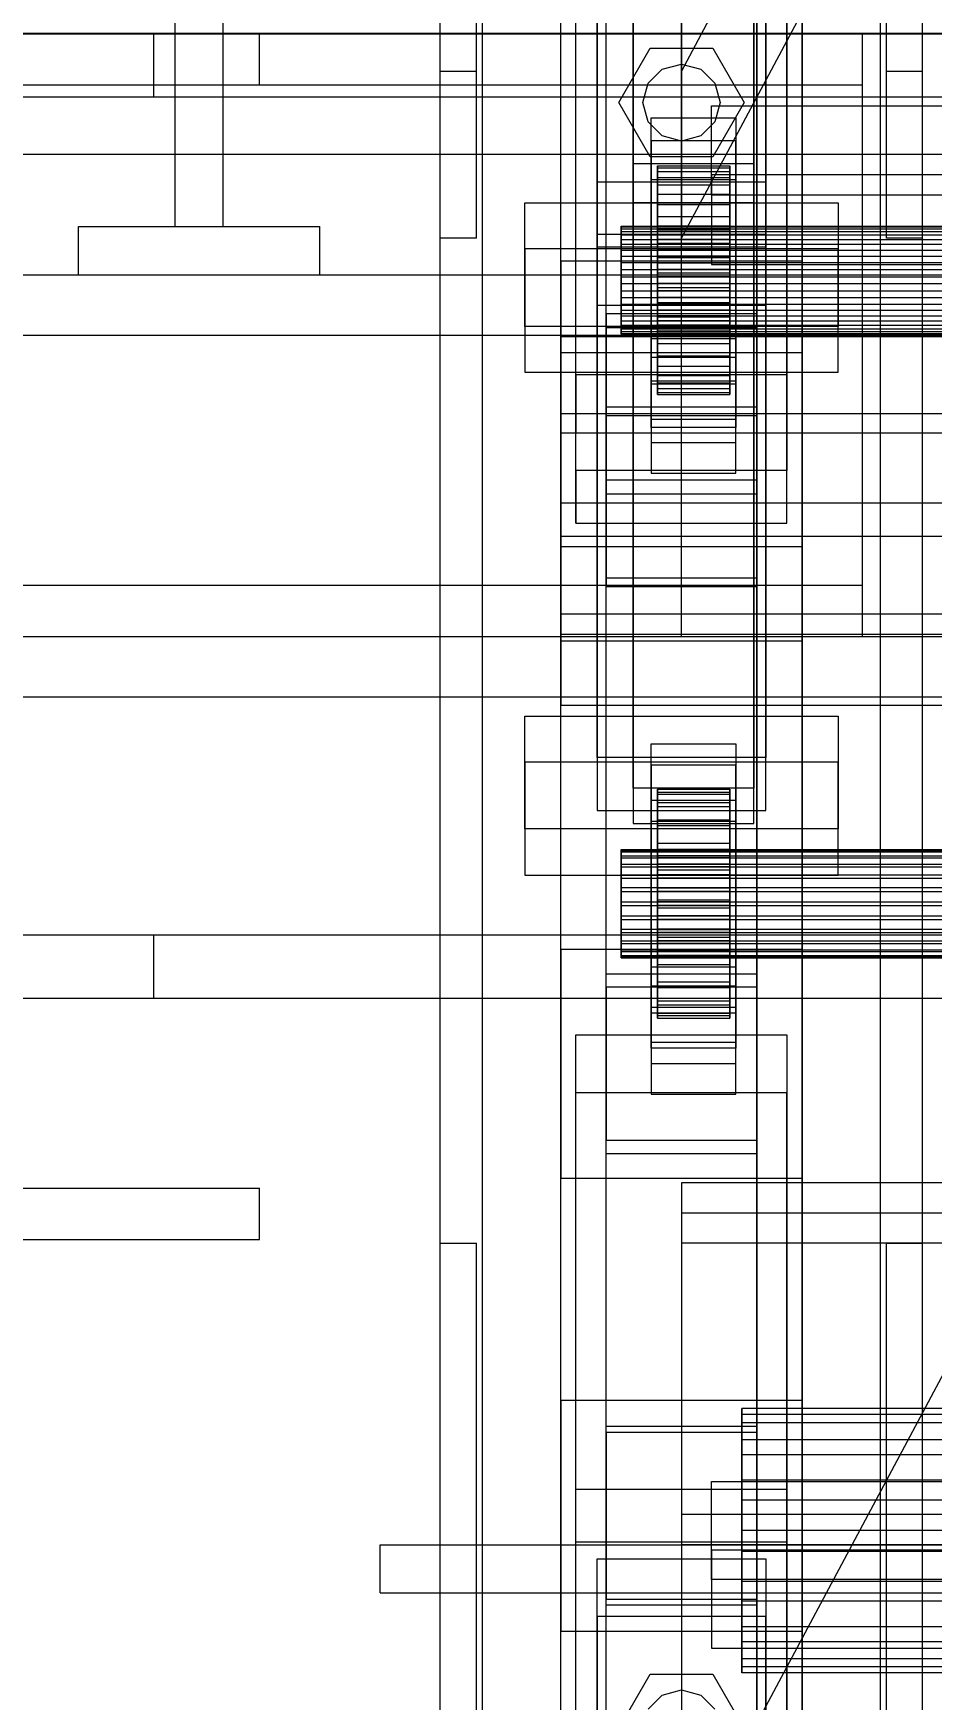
# Model space of a CAD drawing. Header units: millimetres. Extents: x -1970 to 34302, y -65268 to 6837.
# Drawn here: x -537.5 to -388.5, y -35176.4 to -34899.9 of the extents above; entities that cross this region are included whole.
import ezdxf

# ---------------------------------------------------------------- set-up
doc = ezdxf.new("R2010")
doc.units = ezdxf.units.MM
for name, color, linetype, lineweight in [('COTAS_O', 1, 'Continuous', 0), ('COTAS_P', 1, 'Continuous', 0), ('frontal_briquetadora', 7, 'Continuous', 0), ('frontal_C01', 7, 'Continuous', 0), ('frontal_C02', 7, 'Continuous', 0), ('frontal_C07', 7, 'Continuous', 0), ('frontal_mezcladora', 7, 'Continuous', 0), ('frontal_tolva_provisional', 7, 'Continuous', 0)]:
    doc.layers.add(name, color=color, linetype=linetype, lineweight=lineweight)
doc.dimstyles.new('R19_100', dxfattribs={"dimtxt": 250, "dimasz": 150, "dimexe": 150, "dimexo": 80, "dimgap": 100, "dimtad": 1, "dimtih": 1, "dimtoh": 1, "dimdsep": 46, "dimcen": 0.09, "dimadec": 0, "dimazin": 0, "dimtfac": 1, "dimtdec": 4, "dimtofl": 0, "dimtmove": 0, "dimatfit": 3, "dimfxl": 1, "dimtolj": 1, "dimtzin": 0, "dimarcsym": 0})

# ---------------------------------------------------------------- blocks, each defined once
blk = doc.blocks.new('*D38')
at = {"layer": 'COTAS_O', "color": 0, "lineweight": -2, "transparency": 16777216}
for p, q in [((-570, -33700), (200, -33700)), ((50, -34750), (50, -33850)), ((-570, -34900), (200, -34900))]:
    blk.add_line(p, q, dxfattribs=at)
at = {"layer": 'COTAS_O', "color": 0, "transparency": 16777216}
for points in [[(25, -33850), (75, -33850), (50, -33700)], [(25, -34750), (75, -34750), (50, -34900)]]:
    blk.add_solid(points, dxfattribs=at)
at = {"layer": 'Defpoints', "color": 0, "transparency": 16777216}
for p in [(-650, -33700), (50, -33700), (-650, -34900)]:
    blk.add_point(p, dxfattribs=at)
blk = doc.blocks.new('*D39')
at = {"layer": 'COTAS_O', "color": 0, "lineweight": -2, "transparency": 16777216}
for p, q in [((-650, -34820), (-650, -34050)), ((650, -34820), (650, -34050)), ((-500, -34200), (500, -34200))]:
    blk.add_line(p, q, dxfattribs=at)
at = {"layer": 'COTAS_O', "color": 0, "transparency": 16777216}
for points in [[(-500, -34175), (-500, -34225), (-650, -34200)], [(500, -34175), (500, -34225), (650, -34200)]]:
    blk.add_solid(points, dxfattribs=at)
at = {"layer": 'Defpoints', "color": 0, "transparency": 16777216}
for p in [(650, -34200), (-650, -34900), (650, -34900)]:
    blk.add_point(p, dxfattribs=at)
blk = doc.blocks.new('*D41')
at = {"layer": 'COTAS_O', "color": 0, "lineweight": -2, "transparency": 16777216}
for p, q in [((-1480, -35920), (-1480, -35150)), ((490, -35920), (490, -35150)), ((-1330, -35300), (340, -35300))]:
    blk.add_line(p, q, dxfattribs=at)
at = {"layer": 'COTAS_O', "color": 0, "transparency": 16777216}
for points in [[(-1330, -35275), (-1330, -35325), (-1480, -35300)], [(340, -35275), (340, -35325), (490, -35300)]]:
    blk.add_solid(points, dxfattribs=at)
at = {"layer": 'Defpoints', "color": 0, "transparency": 16777216}
for p in [(490, -35300), (-1480, -36000), (490, -36000)]:
    blk.add_point(p, dxfattribs=at)
blk = doc.blocks.new('*D42')
at = {"layer": 'COTAS_P', "color": 0, "lineweight": -2, "transparency": 16777216}
for p, q in [((-724, -34900), (46, -34900)), ((-104, -35850), (-104, -35050)), ((-724, -36000), (46, -36000))]:
    blk.add_line(p, q, dxfattribs=at)
at = {"layer": 'COTAS_P', "color": 0, "transparency": 16777216}
for points in [[(-129, -35050), (-79, -35050), (-104, -34900)], [(-129, -35850), (-79, -35850), (-104, -36000)]]:
    blk.add_solid(points, dxfattribs=at)
at = {"layer": 'Defpoints', "color": 0, "transparency": 16777216}
for p in [(-804, -34900), (-104, -34900), (-804, -36000)]:
    blk.add_point(p, dxfattribs=at)
blk = doc.blocks.new('*D43')
at = {"layer": 'COTAS_P', "color": 0, "lineweight": -2, "transparency": 16777216}
for p, q in [((-804, -35920), (-804, -35150)), ((804, -35920), (804, -35150)), ((-654, -35300), (654, -35300))]:
    blk.add_line(p, q, dxfattribs=at)
at = {"layer": 'COTAS_P', "color": 0, "transparency": 16777216}
for points in [[(-654, -35275), (-654, -35325), (-804, -35300)], [(654, -35275), (654, -35325), (804, -35300)]]:
    blk.add_solid(points, dxfattribs=at)
at = {"layer": 'Defpoints', "color": 0, "transparency": 16777216}
for p in [(804, -35300), (-804, -36000), (804, -36000)]:
    blk.add_point(p, dxfattribs=at)

msp = doc.modelspace()

# ---------------------------------------------------------------- linework, layer by layer
at = {"layer": 'frontal_briquetadora'}
for p, q in [((-430, -35000), (-430, -34710)), ((-514, -34932), (-514, -34768)), ((-506, -34932), (-506, -34768)), ((-530, -34932), (-490, -34932)), ((-530, -34940), (-530, -34932)), ((-514, -34932), (-506, -34932)), ((-490, -34940), (-490, -34932)), ((-1330, -34940), (340, -34940)), ((-530, -34940), (-490, -34940)), ((-1330, -34950), (340, -34950)), ((-1330, -35000), (490, -35000)), ((-430, -35000), (-315, -35000)), ((-1330, -35010), (490, -35010))]:
    msp.add_line(p, q, dxfattribs=at)
at = {"layer": 'frontal_C01'}
for p, q in [((-470, -35975), (-470, -34088.498)), ((-463, -35975), (-463, -34088.498)), ((-397, -35975), (-397, -34088.498)), ((-390, -35975), (-390, -34088.498)), ((-442.5, -34948.719), (-442.5, -34289.775)), ((-417.5, -34289.775), (-417.5, -34948.719)), ((-442.5, -34974.088), (-442.5, -34315.145)), ((-417.5, -34974.088), (-417.5, -34315.145)), ((-450, -34937.719), (-450, -34553.51)), ((-410, -34553.51), (-410, -34937.719)), ((-450, -34985.087), (-450, -34600.878)), ((-410, -34985.087), (-410, -34600.878)), ((-450, -35051.931), (-450, -34667.722)), ((-410, -34667.722), (-410, -35051.931)), ((-447.5, -34956.601), (-447.5, -34681.867)), ((-412.5, -34681.867), (-412.5, -34956.601)), ((-447.5, -34966.206), (-447.5, -34691.472)), ((-412.5, -34966.206), (-412.5, -34691.472)), ((-450, -35089.826), (-450, -34705.616)), ((-410, -35089.826), (-410, -34705.616)), ((-438, -34921.581), (-438, -34775.467)), ((-418, -34775.467), (-418, -34921.581)), ((-438, -34781.871), (-438, -34927.984)), ((-418, -34927.984), (-418, -34781.871)), ((-470, -34933.934), (-470, -34830.934)), ((-464, -34933.934), (-464, -34830.934)), ((-430, -34933.934), (-375, -34830.934)), ((-430, -34830.934), (-430, -34933.934)), ((-396, -34933.934), (-396, -34830.934)), ((-390, -34933.934), (-390, -34830.934)), ((-444, -34935.427), (-444, -34840.795)), ((-416, -34840.795), (-416, -34935.427)), ((-444, -34850.401), (-444, -34945.033)), ((-416, -34945.033), (-416, -34850.401)), ((-470, -35975), (-470, -34888.934)), ((-463, -35975), (-463, -34888.934)), ((-397, -35975), (-397, -34888.934)), ((-390, -35975), (-390, -34888.934)), ((-440.4, -34911.434), (-435.2, -34902.427)), ((-435.2, -34902.427), (-424.8, -34902.427)), ((-424.8, -34902.427), (-419.6, -34911.434)), ((-433.2, -34905.891), (-430, -34905.034)), ((-430, -34905.034), (-426.8, -34905.891)), ((-436.4, -34911.434), (-435.543, -34908.234)), ((-435.543, -34908.234), (-433.2, -34905.891)), ((-426.8, -34905.891), (-424.457, -34908.234)), ((-424.457, -34908.234), (-423.6, -34911.434)), ((-435.2, -34920.44), (-440.4, -34911.434)), ((-435.543, -34914.634), (-436.4, -34911.434)), ((-435, -34917.791), (-435, -34913.949)), ((-435, -34913.949), (-421, -34913.949)), ((-435, -34953.738), (-435, -34913.949)), ((-419.6, -34911.434), (-424.8, -34920.44)), ((-423.6, -34911.434), (-424.457, -34914.634)), ((-421, -34913.949), (-421, -34917.791)), ((-421, -34913.949), (-421, -34953.738)), ((-433.2, -34916.976), (-435.543, -34914.634)), ((-424.457, -34914.634), (-426.8, -34916.976)), ((-421, -34917.791), (-435, -34917.791)), ((-435, -34917.791), (-435, -34957.58)), ((-430, -34917.834), (-433.2, -34916.976)), ((-426.8, -34916.976), (-430, -34917.834)), ((-421, -34957.58), (-421, -34917.791)), ((-418, -34921.581), (-438, -34921.581)), ((-438, -34921.581), (-438, -34927.984)), ((-424.8, -34920.44), (-435.2, -34920.44)), ((-434, -34931.906), (-434, -34921.927)), ((-434, -34921.927), (-434, -34922.258)), ((-434, -34921.927), (-422, -34921.927)), ((-434, -34922.888), (-434, -34921.927)), ((-434, -34932.063), (-434, -34922.258)), ((-434, -34922.258), (-434, -34923.858)), ((-434, -34922.258), (-422, -34922.258)), ((-422, -34922.258), (-422, -34921.927)), ((-422, -34921.927), (-422, -34931.906)), ((-422, -34921.927), (-422, -34922.888)), ((-422, -34923.858), (-422, -34922.258)), ((-422, -34922.258), (-422, -34932.063)), ((-418, -34927.984), (-418, -34921.581)), ((-435, -34928.037), (-435, -34924.195)), ((-435, -34924.195), (-421, -34924.195)), ((-435, -34963.984), (-435, -34924.195)), ((-434, -34932.361), (-434, -34922.888)), ((-434, -34922.888), (-422, -34922.888)), ((-434, -34925.076), (-434, -34922.888)), ((-434, -34932.821), (-434, -34923.858)), ((-434, -34923.858), (-434, -34926.619)), ((-434, -34923.858), (-422, -34923.858)), ((-422, -34922.888), (-422, -34932.361)), ((-422, -34922.888), (-422, -34925.076)), ((-422, -34926.619), (-422, -34923.858)), ((-422, -34923.858), (-422, -34932.821)), ((-421, -34924.195), (-421, -34928.037)), ((-421, -34924.195), (-421, -34963.984)), ((-434, -34933.398), (-434, -34925.076)), ((-434, -34925.076), (-422, -34925.076)), ((-434, -34928.341), (-434, -34925.076)), ((-434, -34934.129), (-434, -34926.619)), ((-434, -34926.619), (-434, -34930.353)), ((-434, -34926.619), (-422, -34926.619)), ((-422, -34925.076), (-422, -34933.398)), ((-422, -34925.076), (-422, -34928.341)), ((-422, -34930.353), (-422, -34926.619)), ((-422, -34926.619), (-422, -34934.129)), ((-456, -34948.581), (-456, -34928.09)), ((-456, -34928.09), (-404, -34928.09)), ((-456, -34935.669), (-456, -34928.09)), ((-438, -34927.984), (-418, -34927.984)), ((-421, -34928.037), (-435, -34928.037)), ((-435, -34928.037), (-435, -34967.826)), ((-434, -34934.944), (-434, -34928.341)), ((-434, -34928.341), (-422, -34928.341)), ((-434, -34932.461), (-434, -34928.341)), ((-434, -34935.897), (-434, -34930.353)), ((-434, -34930.353), (-434, -34934.804)), ((-434, -34930.353), (-422, -34930.353)), ((-422, -34928.341), (-422, -34934.944)), ((-422, -34928.341), (-422, -34932.461)), ((-422, -34934.804), (-422, -34930.353)), ((-422, -34930.353), (-422, -34935.897)), ((-421, -34967.826), (-421, -34928.037)), ((-404, -34928.09), (-404, -34948.581)), ((-404, -34928.09), (-404, -34935.669)), ((-440, -34932.361), (-440, -34931.906)), ((-440, -34931.906), (-440, -34932.063)), ((-440, -34931.906), (440, -34931.906)), ((-440, -34932.063), (-440, -34932.821)), ((-440, -34932.063), (440, -34932.063)), ((-440, -34933.398), (-440, -34932.361)), ((-440, -34932.361), (440, -34932.361)), ((-440, -34932.821), (-440, -34934.129)), ((-440, -34932.821), (440, -34932.821)), ((-434, -34932.063), (-434, -34931.906)), ((-422, -34931.906), (-434, -34931.906)), ((-434, -34931.906), (-434, -34932.361)), ((-434, -34932.821), (-434, -34932.063)), ((-422, -34932.063), (-434, -34932.063)), ((-422, -34932.361), (-434, -34932.361)), ((-434, -34932.361), (-434, -34933.398)), ((-434, -34936.896), (-434, -34932.461)), ((-434, -34932.461), (-422, -34932.461)), ((-434, -34937.156), (-434, -34932.461)), ((-434, -34934.129), (-434, -34932.821)), ((-422, -34932.821), (-434, -34932.821)), ((-422, -34931.906), (-422, -34932.063)), ((-422, -34932.361), (-422, -34931.906)), ((-422, -34932.063), (-422, -34932.821)), ((-422, -34933.398), (-422, -34932.361)), ((-422, -34932.461), (-422, -34936.896)), ((-422, -34932.461), (-422, -34937.156)), ((-422, -34932.821), (-422, -34934.129)), ((-464, -34933.934), (-470, -34933.934)), ((-404, -34935.669), (-456, -34935.669)), ((-456, -34935.669), (-456, -34956.16)), ((-416, -34935.427), (-444, -34935.427)), ((-444, -34935.427), (-444, -34945.033)), ((-440, -34934.944), (-440, -34933.398)), ((-440, -34933.398), (440, -34933.398)), ((-440, -34934.129), (-440, -34935.897)), ((-440, -34934.129), (440, -34934.129)), ((-440, -34936.896), (-440, -34934.944)), ((-440, -34934.944), (440, -34934.944)), ((-440, -34935.897), (-440, -34938.006)), ((-440, -34935.897), (440, -34935.897)), ((-422, -34933.398), (-434, -34933.398)), ((-434, -34933.398), (-434, -34934.944)), ((-434, -34935.897), (-434, -34934.129)), ((-422, -34934.129), (-434, -34934.129)), ((-434, -34934.804), (-434, -34938.006)), ((-422, -34934.804), (-434, -34934.804)), ((-434, -34934.804), (-434, -34939.67)), ((-422, -34934.944), (-434, -34934.944)), ((-434, -34934.944), (-434, -34936.896)), ((-434, -34938.006), (-434, -34935.897)), ((-422, -34935.897), (-434, -34935.897)), ((-422, -34934.944), (-422, -34933.398)), ((-422, -34934.129), (-422, -34935.897)), ((-422, -34938.006), (-422, -34934.804)), ((-422, -34939.67), (-422, -34934.804)), ((-422, -34936.896), (-422, -34934.944)), ((-422, -34935.897), (-422, -34938.006)), ((-416, -34945.033), (-416, -34935.427)), ((-404, -34956.16), (-404, -34935.669)), ((-390, -34933.934), (-396, -34933.934)), ((-410, -34937.719), (-450, -34937.719)), ((-450, -34937.719), (-450, -34985.087)), ((-450, -35321.929), (-450, -34937.719)), ((-440, -34939.12), (-440, -34936.896)), ((-440, -34936.896), (440, -34936.896)), ((-440, -34938.006), (-440, -34940.311)), ((440, -34938.006), (-440, -34938.006)), ((-422, -34936.896), (-434, -34936.896)), ((-434, -34936.896), (-434, -34939.12)), ((-434, -34939.12), (-434, -34937.156)), ((-434, -34937.156), (-422, -34937.156)), ((-434, -34942.105), (-434, -34937.156)), ((-434, -34938.006), (-422, -34938.006)), ((-434, -34940.311), (-434, -34938.006)), ((-422, -34939.12), (-422, -34936.896)), ((-422, -34937.156), (-422, -34939.12)), ((-422, -34937.156), (-422, -34942.105)), ((-422, -34938.006), (-422, -34940.311)), ((-410, -34985.087), (-410, -34937.719)), ((-410, -34937.719), (-410, -35321.929)), ((-440, -34941.464), (-440, -34939.12)), ((-440, -34939.12), (440, -34939.12)), ((-440, -34940.311), (-440, -34942.655)), ((-440, -34940.311), (440, -34940.311)), ((-440, -34943.769), (-440, -34941.464)), ((-440, -34941.464), (440, -34941.464)), ((-422, -34939.12), (-434, -34939.12)), ((-434, -34939.12), (-434, -34941.464)), ((-434, -34940.311), (-434, -34939.67)), ((-434, -34939.67), (-434, -34944.619)), ((-434, -34939.67), (-422, -34939.67)), ((-434, -34942.655), (-434, -34940.311)), ((-422, -34940.311), (-434, -34940.311)), ((-434, -34941.464), (-434, -34942.105)), ((-422, -34941.464), (-434, -34941.464)), ((-434, -34941.464), (-434, -34943.769)), ((-422, -34941.464), (-422, -34939.12)), ((-422, -34944.619), (-422, -34939.67)), ((-422, -34939.67), (-422, -34940.311)), ((-422, -34940.311), (-422, -34942.655)), ((-422, -34942.105), (-422, -34941.464)), ((-422, -34943.769), (-422, -34941.464)), ((-440, -34942.655), (-440, -34944.879)), ((-440, -34942.655), (440, -34942.655)), ((-440, -34945.878), (-440, -34943.769)), ((-440, -34943.769), (440, -34943.769)), ((-434, -34942.105), (-422, -34942.105)), ((-434, -34946.971), (-434, -34942.105)), ((-434, -34944.879), (-434, -34942.655)), ((-434, -34942.655), (-434, -34944.619)), ((-422, -34942.655), (-434, -34942.655)), ((-434, -34943.769), (-434, -34946.971)), ((-422, -34943.769), (-434, -34943.769)), ((-434, -34943.769), (-434, -34945.878)), ((-422, -34942.105), (-422, -34946.971)), ((-422, -34944.619), (-422, -34942.655)), ((-422, -34942.655), (-422, -34944.879)), ((-422, -34946.971), (-422, -34943.769)), ((-422, -34945.878), (-422, -34943.769)), ((-444, -34945.033), (-416, -34945.033)), ((-417.5, -34946.462), (-442.5, -34946.462)), ((-442.5, -34946.462), (-442.5, -34976.344)), ((-442.5, -35055.938), (-442.5, -34946.462)), ((-440, -34944.879), (-440, -34946.831)), ((-440, -34944.879), (440, -34944.879)), ((-440, -34947.646), (-440, -34945.878)), ((-440, -34945.878), (440, -34945.878)), ((-440, -34946.831), (-440, -34948.377)), ((-440, -34946.831), (440, -34946.831)), ((-434, -34944.619), (-434, -34949.314)), ((-434, -34944.619), (-422, -34944.619)), ((-434, -34946.831), (-434, -34944.879)), ((-434, -34944.879), (-434, -34949.314)), ((-422, -34944.879), (-434, -34944.879)), ((-434, -34945.878), (-434, -34951.422)), ((-422, -34945.878), (-434, -34945.878)), ((-434, -34945.878), (-434, -34947.646)), ((-434, -34948.377), (-434, -34946.831)), ((-434, -34946.831), (-434, -34953.434)), ((-422, -34946.831), (-434, -34946.831)), ((-434, -34946.971), (-422, -34946.971)), ((-434, -34951.422), (-434, -34946.971)), ((-422, -34949.314), (-422, -34944.619)), ((-422, -34949.314), (-422, -34944.879)), ((-422, -34944.879), (-422, -34946.831)), ((-422, -34951.422), (-422, -34945.878)), ((-422, -34947.646), (-422, -34945.878)), ((-422, -34953.434), (-422, -34946.831)), ((-422, -34946.831), (-422, -34948.377)), ((-422, -34946.971), (-422, -34951.422)), ((-417.5, -34976.344), (-417.5, -34946.462)), ((-417.5, -34946.462), (-417.5, -35055.938)), ((-404, -34948.581), (-456, -34948.581)), ((-456, -34948.581), (-456, -34956.16)), ((-442.5, -34974.088), (-442.5, -34948.719)), ((-442.5, -34948.719), (-417.5, -34948.719)), ((-440, -34948.954), (-440, -34947.646)), ((-440, -34947.646), (440, -34947.646)), ((-440, -34948.377), (-440, -34949.414)), ((-440, -34948.377), (440, -34948.377)), ((-440, -34949.712), (-440, -34948.954)), ((-440, -34948.954), (440, -34948.954)), ((-440, -34949.414), (-440, -34949.869)), ((-440, -34949.414), (440, -34949.414)), ((-440, -34949.869), (-440, -34949.712)), ((-440, -34949.712), (440, -34949.712)), ((-440, -34949.869), (440, -34949.869)), ((-434, -34947.646), (-434, -34955.156)), ((-422, -34947.646), (-434, -34947.646)), ((-434, -34947.646), (-434, -34948.954)), ((-434, -34949.414), (-434, -34948.377)), ((-434, -34948.377), (-434, -34956.7)), ((-422, -34948.377), (-434, -34948.377)), ((-434, -34948.954), (-434, -34957.917)), ((-422, -34948.954), (-434, -34948.954)), ((-434, -34948.954), (-434, -34949.712)), ((-434, -34949.314), (-434, -34953.434)), ((-434, -34949.314), (-422, -34949.314)), ((-434, -34949.869), (-434, -34949.414)), ((-434, -34949.414), (-434, -34958.887)), ((-422, -34949.414), (-434, -34949.414)), ((-434, -34949.712), (-434, -34959.517)), ((-422, -34949.712), (-434, -34949.712)), ((-434, -34949.712), (-434, -34949.869)), ((-434, -34949.869), (-434, -34959.849)), ((-422, -34949.869), (-434, -34949.869)), ((-422, -34955.156), (-422, -34947.646)), ((-422, -34948.954), (-422, -34947.646)), ((-422, -34956.7), (-422, -34948.377)), ((-422, -34948.377), (-422, -34949.414)), ((-422, -34957.917), (-422, -34948.954)), ((-422, -34949.712), (-422, -34948.954)), ((-422, -34953.434), (-422, -34949.314)), ((-422, -34958.887), (-422, -34949.414)), ((-422, -34949.414), (-422, -34949.869)), ((-422, -34959.517), (-422, -34949.712)), ((-422, -34949.869), (-422, -34949.712)), ((-422, -34959.849), (-422, -34949.869)), ((-417.5, -34948.719), (-417.5, -34974.088)), ((-404, -34956.16), (-404, -34948.581)), ((-450, -34963.07), (-450, -34950.263)), ((-450, -34950.263), (450, -34950.263)), ((-450, -34983.421), (-450, -34950.263)), ((-435, -34965.304), (-435, -34950.576)), ((-435, -34950.576), (-421, -34950.576)), ((-435, -34958.155), (-435, -34950.576)), ((-434, -34951.422), (-422, -34951.422)), ((-434, -34955.156), (-434, -34951.422)), ((-422, -34951.422), (-422, -34955.156)), ((-421, -34950.576), (-421, -34965.304)), ((-421, -34950.576), (-421, -34958.155)), ((-421, -34953.738), (-435, -34953.738)), ((-435, -34953.738), (-435, -34957.58)), ((-434, -34953.434), (-434, -34956.7)), ((-434, -34953.434), (-422, -34953.434)), ((-434, -34955.156), (-422, -34955.156)), ((-434, -34957.917), (-434, -34955.156)), ((-422, -34956.7), (-422, -34953.434)), ((-422, -34955.156), (-422, -34957.917)), ((-421, -34957.58), (-421, -34953.738)), ((-456, -34956.16), (-404, -34956.16)), ((-412.5, -34956.601), (-447.5, -34956.601)), ((-447.5, -34956.601), (-447.5, -34966.206)), ((-435, -34957.58), (-421, -34957.58)), ((-421, -34958.155), (-435, -34958.155)), ((-435, -34958.155), (-435, -34972.883)), ((-434, -34956.7), (-434, -34958.887)), ((-434, -34956.7), (-422, -34956.7)), ((-434, -34957.917), (-422, -34957.917)), ((-434, -34959.517), (-434, -34957.917)), ((-422, -34958.887), (-422, -34956.7)), ((-422, -34957.917), (-422, -34959.517)), ((-421, -34972.883), (-421, -34958.155)), ((-412.5, -34966.206), (-412.5, -34956.601)), ((-434, -34958.887), (-434, -34959.849)), ((-434, -34958.887), (-422, -34958.887)), ((-434, -34959.517), (-422, -34959.517)), ((-434, -34959.849), (-434, -34959.517)), ((-434, -34959.849), (-422, -34959.849)), ((-422, -34959.849), (-422, -34958.887)), ((-422, -34959.517), (-422, -34959.849)), ((450, -34963.07), (-450, -34963.07)), ((-450, -34963.07), (-450, -34996.228)), ((-447.5, -34966.206), (-412.5, -34966.206)), ((-421, -34963.984), (-435, -34963.984)), ((-435, -34963.984), (-435, -34967.826)), ((-421, -34965.304), (-435, -34965.304)), ((-435, -34965.304), (-435, -34972.883)), ((-421, -34967.826), (-421, -34963.984)), ((-421, -34972.883), (-421, -34965.304)), ((-435, -34967.826), (-421, -34967.826)), ((-417.5, -34974.088), (-442.5, -34974.088)), ((-435, -34972.883), (-421, -34972.883)), ((-442.5, -34976.344), (-417.5, -34976.344)), ((-442.5, -35085.819), (-442.5, -34976.344)), ((-417.5, -35085.819), (-417.5, -34976.344)), ((450, -34983.421), (-450, -34983.421)), ((-450, -34983.421), (-450, -34996.228)), ((-450, -34985.087), (-410, -34985.087)), ((-450, -35369.297), (-450, -34985.087)), ((-410, -35369.297), (-410, -34985.087)), ((-450, -34996.228), (450, -34996.228)), ((-410, -35051.931), (-450, -35051.931)), ((-450, -35051.931), (-450, -35089.826)), ((-450, -35436.141), (-450, -35051.931)), ((-410, -35089.826), (-410, -35051.931)), ((-410, -35051.931), (-410, -35436.141)), ((-442.5, -35085.819), (-442.5, -35055.938)), ((-442.5, -35055.938), (-417.5, -35055.938)), ((-417.5, -35055.938), (-417.5, -35085.819)), ((-417.5, -35058.194), (-442.5, -35058.194)), ((-442.5, -35058.194), (-442.5, -35083.563)), ((-442.5, -35717.137), (-442.5, -35058.194)), ((-417.5, -35083.563), (-417.5, -35058.194)), ((-417.5, -35058.194), (-417.5, -35717.137)), ((-447.5, -35075.681), (-447.5, -35066.076)), ((-447.5, -35066.076), (-412.5, -35066.076)), ((-447.5, -35340.81), (-447.5, -35066.076)), ((-412.5, -35066.076), (-412.5, -35075.681)), ((-412.5, -35066.076), (-412.5, -35340.81)), ((-412.5, -35075.681), (-447.5, -35075.681)), ((-447.5, -35350.415), (-447.5, -35075.681)), ((-412.5, -35350.415), (-412.5, -35075.681)), ((-442.5, -35083.563), (-417.5, -35083.563)), ((-442.5, -35742.506), (-442.5, -35083.563)), ((-417.5, -35742.506), (-417.5, -35083.563)), ((-417.5, -35085.819), (-442.5, -35085.819)), ((-450, -35089.826), (-410, -35089.826)), ((-450, -35474.035), (-450, -35089.826)), ((-410, -35474.035), (-410, -35089.826)), ((-425, -35156.444), (-425, -35140.179)), ((-425, -35140.179), (425, -35140.179)), ((-425, -35151.547), (-425, -35140.179)), ((425, -35151.547), (-425, -35151.547)), ((-425, -35151.547), (-425, -35167.812)), ((-444, -35162.588), (-444, -35152.982)), ((-444, -35152.982), (-416, -35152.982)), ((-444, -35249.198), (-444, -35152.982)), ((-416, -35152.982), (-416, -35162.588)), ((-416, -35152.982), (-416, -35249.198)), ((425, -35156.444), (-425, -35156.444)), ((-425, -35156.444), (-425, -35167.812)), ((-416, -35162.588), (-444, -35162.588)), ((-444, -35162.588), (-444, -35258.804)), ((-416, -35258.804), (-416, -35162.588)), ((-425, -35167.812), (425, -35167.812))]:
    msp.add_line(p, q, dxfattribs=at)
at = {"layer": 'frontal_C02'}
for p, q in [((-470, -35975), (-470, -33576.746)), ((-463, -35975), (-463, -33576.746)), ((-397, -35975), (-397, -33576.746)), ((-390, -35975), (-390, -33576.746)), ((-470, -35975), (-470, -34072.136)), ((-463, -35975), (-463, -34072.136)), ((-397, -35975), (-397, -34072.136)), ((-390, -35975), (-390, -34072.136)), ((-442.5, -34963.35), (-442.5, -34430.927)), ((-417.5, -34430.927), (-417.5, -34963.35)), ((-442.5, -34990.315), (-442.5, -34457.893)), ((-417.5, -34990.315), (-417.5, -34457.893)), ((-450, -34952.924), (-450, -34602.206)), ((-410, -34602.206), (-410, -34952.924)), ((-450, -35000.741), (-450, -34650.022)), ((-410, -35000.741), (-410, -34650.022)), ((-450, -35126.72), (-450, -34776.002)), ((-410, -34776.002), (-410, -35126.72)), ((-447.5, -34972.449), (-447.5, -34790.744)), ((-412.5, -34790.744), (-412.5, -34972.449)), ((-447.5, -34981.217), (-447.5, -34799.512)), ((-412.5, -34981.217), (-412.5, -34799.512)), ((-470, -34906.253), (-470, -34803.253)), ((-464, -34906.253), (-464, -34803.253)), ((-430, -34906.253), (-375, -34803.253)), ((-430, -34803.253), (-430, -34906.253)), ((-396, -34906.253), (-396, -34803.253)), ((-390, -34906.253), (-390, -34803.253)), ((-450, -35164.974), (-450, -34814.255)), ((-410, -35164.974), (-410, -34814.255)), ((-470, -35975), (-470, -34861.253)), ((-463, -35975), (-463, -34861.253)), ((-397, -35975), (-397, -34861.253)), ((-390, -35975), (-390, -34861.253)), ((-438, -35025.149), (-438, -34877.651)), ((-418, -34877.651), (-418, -35025.149)), ((-438, -34883.496), (-438, -35030.995)), ((-418, -35030.995), (-418, -34883.496)), ((-464, -34906.253), (-470, -34906.253)), ((-390, -34906.253), (-396, -34906.253)), ((-425, -34926.812), (-425, -34911.965)), ((-425, -34911.965), (425, -34911.965)), ((-425, -34923.441), (-425, -34911.965)), ((-444, -34933.336), (-444, -34924.568)), ((-444, -34924.568), (-416, -34924.568)), ((-444, -35020.097), (-444, -34924.568)), ((425, -34923.441), (-425, -34923.441)), ((-425, -34923.441), (-425, -34938.288)), ((-416, -34924.568), (-416, -34933.336)), ((-416, -34924.568), (-416, -35020.097)), ((425, -34926.812), (-425, -34926.812)), ((-425, -34926.812), (-425, -34938.288)), ((-416, -34933.336), (-444, -34933.336)), ((-444, -34933.336), (-444, -35028.865)), ((-416, -35028.865), (-416, -34933.336)), ((-425, -34938.288), (425, -34938.288)), ((-410, -34952.924), (-450, -34952.924)), ((-450, -34952.924), (-450, -35000.741)), ((-450, -35303.643), (-450, -34952.924)), ((-410, -35000.741), (-410, -34952.924)), ((-410, -34952.924), (-410, -35303.643)), ((-417.5, -34961.978), (-442.5, -34961.978)), ((-442.5, -34961.978), (-442.5, -34991.687)), ((-442.5, -35130.993), (-442.5, -34961.978)), ((-442.5, -34990.315), (-442.5, -34963.35)), ((-442.5, -34963.35), (-417.5, -34963.35)), ((-417.5, -34991.687), (-417.5, -34961.978)), ((-417.5, -34961.978), (-417.5, -35130.993)), ((-417.5, -34963.35), (-417.5, -34990.315)), ((-450, -34977.896), (-450, -34966.206)), ((-450, -34966.206), (450, -34966.206)), ((-450, -34999.677), (-450, -34966.206)), ((-412.5, -34972.449), (-447.5, -34972.449)), ((-447.5, -34972.449), (-447.5, -34981.217)), ((-412.5, -34981.217), (-412.5, -34972.449)), ((450, -34977.896), (-450, -34977.896)), ((-450, -34977.896), (-450, -35011.368)), ((-447.5, -34981.217), (-412.5, -34981.217)), ((-417.5, -34990.315), (-442.5, -34990.315)), ((-442.5, -34991.687), (-417.5, -34991.687)), ((-442.5, -35160.701), (-442.5, -34991.687)), ((-417.5, -35160.701), (-417.5, -34991.687)), ((450, -34999.677), (-450, -34999.677)), ((-450, -34999.677), (-450, -35011.368)), ((-450, -35000.741), (-410, -35000.741)), ((-450, -35351.46), (-450, -35000.741)), ((-410, -35351.46), (-410, -35000.741)), ((-456, -35031.921), (-456, -35013.216)), ((-456, -35013.216), (-404, -35013.216)), ((-456, -35020.867), (-456, -35013.216)), ((-450, -35011.368), (450, -35011.368)), ((-404, -35013.216), (-404, -35031.921)), ((-404, -35013.216), (-404, -35020.867)), ((-435, -35021.324), (-435, -35017.817)), ((-435, -35017.817), (-421, -35017.817)), ((-435, -35057.983), (-435, -35017.817)), ((-421, -35017.817), (-421, -35021.324)), ((-421, -35017.817), (-421, -35057.983)), ((-404, -35020.867), (-456, -35020.867)), ((-456, -35020.867), (-456, -35039.572)), ((-416, -35020.097), (-444, -35020.097)), ((-444, -35020.097), (-444, -35028.865)), ((-421, -35021.324), (-435, -35021.324)), ((-435, -35021.324), (-435, -35061.49)), ((-421, -35061.49), (-421, -35021.324)), ((-416, -35028.865), (-416, -35020.097)), ((-404, -35039.572), (-404, -35020.867)), ((-418, -35025.149), (-438, -35025.149)), ((-438, -35025.149), (-438, -35030.995)), ((-435, -35030.676), (-435, -35027.169)), ((-435, -35027.169), (-421, -35027.169)), ((-435, -35067.335), (-435, -35027.169)), ((-434, -35035.335), (-434, -35025.341)), ((-434, -35025.341), (-434, -35025.817)), ((-434, -35025.341), (-422, -35025.341)), ((-434, -35026.159), (-434, -35025.341)), ((-434, -35035.561), (-434, -35025.817)), ((-434, -35025.817), (-434, -35027.555)), ((-434, -35025.817), (-422, -35025.817)), ((-434, -35035.723), (-434, -35026.159)), ((-434, -35026.159), (-422, -35026.159)), ((-434, -35028.216), (-434, -35026.159)), ((-422, -35025.817), (-422, -35025.341)), ((-422, -35025.341), (-422, -35035.335)), ((-422, -35025.341), (-422, -35026.159)), ((-422, -35027.555), (-422, -35025.817)), ((-422, -35025.817), (-422, -35035.561)), ((-422, -35026.159), (-422, -35035.723)), ((-422, -35026.159), (-422, -35028.216)), ((-421, -35027.169), (-421, -35030.676)), ((-421, -35027.169), (-421, -35067.335)), ((-418, -35030.995), (-418, -35025.149)), ((-444, -35028.865), (-416, -35028.865)), ((-434, -35036.384), (-434, -35027.555)), ((-434, -35027.555), (-434, -35030.435)), ((-434, -35027.555), (-422, -35027.555)), ((-434, -35036.697), (-434, -35028.216)), ((-434, -35028.216), (-422, -35028.216)), ((-434, -35031.37), (-434, -35028.216)), ((-422, -35030.435), (-422, -35027.555)), ((-422, -35027.555), (-422, -35036.384)), ((-422, -35028.216), (-422, -35036.697)), ((-422, -35028.216), (-422, -35031.37)), ((-404, -35031.921), (-456, -35031.921)), ((-456, -35031.921), (-456, -35039.572)), ((-438, -35030.995), (-418, -35030.995)), ((-421, -35030.676), (-435, -35030.676)), ((-435, -35030.676), (-435, -35070.843)), ((-434, -35037.748), (-434, -35030.435)), ((-434, -35030.435), (-434, -35034.263)), ((-434, -35030.435), (-422, -35030.435)), ((-434, -35038.191), (-434, -35031.37)), ((-434, -35031.37), (-422, -35031.37)), ((-434, -35035.408), (-434, -35031.37)), ((-422, -35034.263), (-422, -35030.435)), ((-422, -35030.435), (-422, -35037.748)), ((-422, -35031.37), (-422, -35038.191)), ((-422, -35031.37), (-422, -35035.408)), ((-421, -35070.843), (-421, -35030.676)), ((-404, -35039.572), (-404, -35031.921)), ((-440, -35035.723), (-440, -35035.335)), ((-440, -35035.335), (-440, -35035.561)), ((-440, -35035.335), (440, -35035.335)), ((-440, -35035.561), (-440, -35036.384)), ((-440, -35035.561), (440, -35035.561)), ((-434, -35039.561), (-434, -35034.263)), ((-434, -35034.263), (-434, -35038.777)), ((-434, -35034.263), (-422, -35034.263)), ((-434, -35035.561), (-434, -35035.335)), ((-422, -35035.335), (-434, -35035.335)), ((-434, -35035.335), (-434, -35035.723)), ((-434, -35040.104), (-434, -35035.408)), ((-434, -35035.408), (-422, -35035.408)), ((-434, -35040.054), (-434, -35035.408)), ((-434, -35036.384), (-434, -35035.561)), ((-422, -35035.561), (-434, -35035.561)), ((-422, -35038.777), (-422, -35034.263)), ((-422, -35034.263), (-422, -35039.561)), ((-422, -35035.335), (-422, -35035.561)), ((-422, -35035.723), (-422, -35035.335)), ((-422, -35035.408), (-422, -35040.104)), ((-422, -35035.408), (-422, -35040.054)), ((-422, -35035.561), (-422, -35036.384)), ((-440, -35036.697), (-440, -35035.723)), ((-440, -35035.723), (440, -35035.723)), ((-440, -35036.384), (-440, -35037.748)), ((-440, -35036.384), (440, -35036.384)), ((-440, -35038.191), (-440, -35036.697)), ((-440, -35036.697), (440, -35036.697)), ((-440, -35037.748), (-440, -35039.561)), ((-440, -35037.748), (440, -35037.748)), ((-440, -35040.104), (-440, -35038.191)), ((-440, -35038.191), (440, -35038.191)), ((-422, -35035.723), (-434, -35035.723)), ((-434, -35035.723), (-434, -35036.697)), ((-434, -35037.748), (-434, -35036.384)), ((-422, -35036.384), (-434, -35036.384)), ((-422, -35036.697), (-434, -35036.697)), ((-434, -35036.697), (-434, -35038.191)), ((-434, -35039.561), (-434, -35037.748)), ((-422, -35037.748), (-434, -35037.748)), ((-422, -35038.191), (-434, -35038.191)), ((-434, -35038.191), (-434, -35040.104)), ((-422, -35036.697), (-422, -35035.723)), ((-422, -35036.384), (-422, -35037.748)), ((-422, -35038.191), (-422, -35036.697)), ((-422, -35037.748), (-422, -35039.561)), ((-422, -35040.104), (-422, -35038.191)), ((-456, -35039.572), (-404, -35039.572)), ((-440, -35039.561), (-440, -35041.699)), ((-440, -35039.561), (440, -35039.561)), ((-440, -35042.304), (-440, -35040.104)), ((-440, -35040.104), (440, -35040.104)), ((-434, -35038.777), (-434, -35041.699)), ((-422, -35038.777), (-434, -35038.777)), ((-434, -35038.777), (-434, -35043.669)), ((-434, -35041.699), (-434, -35039.561)), ((-422, -35039.561), (-434, -35039.561)), ((-434, -35042.304), (-434, -35040.054)), ((-434, -35040.054), (-422, -35040.054)), ((-434, -35044.991), (-434, -35040.054)), ((-422, -35040.104), (-434, -35040.104)), ((-434, -35040.104), (-434, -35042.304)), ((-422, -35041.699), (-422, -35038.777)), ((-422, -35043.669), (-422, -35038.777)), ((-422, -35039.561), (-422, -35041.699)), ((-422, -35040.054), (-422, -35042.304)), ((-422, -35040.054), (-422, -35044.991)), ((-422, -35042.304), (-422, -35040.104)), ((-440, -35041.699), (-440, -35044.017)), ((440, -35041.699), (-440, -35041.699)), ((-440, -35044.643), (-440, -35042.304)), ((-440, -35042.304), (440, -35042.304)), ((-434, -35041.699), (-422, -35041.699)), ((-434, -35044.017), (-434, -35041.699)), ((-422, -35042.304), (-434, -35042.304)), ((-434, -35042.304), (-434, -35044.643)), ((-434, -35044.017), (-434, -35043.669)), ((-434, -35043.669), (-434, -35048.606)), ((-434, -35043.669), (-422, -35043.669)), ((-422, -35041.699), (-422, -35044.017)), ((-422, -35044.643), (-422, -35042.304)), ((-422, -35048.606), (-422, -35043.669)), ((-422, -35043.669), (-422, -35044.017)), ((-440, -35044.017), (-440, -35046.355)), ((-440, -35044.017), (440, -35044.017)), ((-440, -35046.96), (-440, -35044.643)), ((-440, -35044.643), (440, -35044.643)), ((-440, -35046.355), (-440, -35048.556)), ((-440, -35046.355), (440, -35046.355)), ((-434, -35046.355), (-434, -35044.017)), ((-422, -35044.017), (-434, -35044.017)), ((-434, -35044.643), (-434, -35044.991)), ((-422, -35044.643), (-434, -35044.643)), ((-434, -35044.643), (-434, -35046.96)), ((-434, -35044.991), (-422, -35044.991)), ((-434, -35049.883), (-434, -35044.991)), ((-434, -35048.556), (-434, -35046.355)), ((-434, -35046.355), (-434, -35048.606)), ((-422, -35046.355), (-434, -35046.355)), ((-422, -35044.017), (-422, -35046.355)), ((-422, -35044.991), (-422, -35044.643)), ((-422, -35046.96), (-422, -35044.643)), ((-422, -35044.991), (-422, -35049.883)), ((-422, -35048.606), (-422, -35046.355)), ((-422, -35046.355), (-422, -35048.556)), ((-440, -35049.098), (-440, -35046.96)), ((-440, -35046.96), (440, -35046.96)), ((-440, -35048.556), (-440, -35050.468)), ((-440, -35048.556), (440, -35048.556)), ((-440, -35050.911), (-440, -35049.098)), ((-440, -35049.098), (440, -35049.098)), ((-434, -35046.96), (-434, -35049.883)), ((-422, -35046.96), (-434, -35046.96)), ((-434, -35046.96), (-434, -35049.098)), ((-434, -35050.468), (-434, -35048.556)), ((-434, -35048.556), (-434, -35053.251)), ((-422, -35048.556), (-434, -35048.556)), ((-434, -35048.606), (-434, -35053.251)), ((-434, -35048.606), (-422, -35048.606)), ((-434, -35049.098), (-434, -35054.396)), ((-422, -35049.098), (-434, -35049.098)), ((-434, -35049.098), (-434, -35050.911)), ((-422, -35049.883), (-422, -35046.96)), ((-422, -35049.098), (-422, -35046.96)), ((-422, -35053.251), (-422, -35048.556)), ((-422, -35048.556), (-422, -35050.468)), ((-422, -35053.251), (-422, -35048.606)), ((-422, -35054.396), (-422, -35049.098)), ((-422, -35050.911), (-422, -35049.098)), ((-440, -35050.468), (-440, -35051.963)), ((-440, -35050.468), (440, -35050.468)), ((-440, -35052.276), (-440, -35050.911)), ((-440, -35050.911), (440, -35050.911)), ((-440, -35051.963), (-440, -35052.937)), ((-440, -35051.963), (440, -35051.963)), ((-434, -35049.883), (-422, -35049.883)), ((-434, -35054.396), (-434, -35049.883)), ((-434, -35051.963), (-434, -35050.468)), ((-434, -35050.468), (-434, -35057.289)), ((-422, -35050.468), (-434, -35050.468)), ((-434, -35050.911), (-434, -35058.224)), ((-422, -35050.911), (-434, -35050.911)), ((-434, -35050.911), (-434, -35052.276)), ((-434, -35052.937), (-434, -35051.963)), ((-434, -35051.963), (-434, -35060.444)), ((-422, -35051.963), (-434, -35051.963)), ((-422, -35049.883), (-422, -35054.396)), ((-422, -35057.289), (-422, -35050.468)), ((-422, -35050.468), (-422, -35051.963)), ((-422, -35058.224), (-422, -35050.911)), ((-422, -35052.276), (-422, -35050.911)), ((-422, -35060.444), (-422, -35051.963)), ((-422, -35051.963), (-422, -35052.937)), ((-440, -35053.099), (-440, -35052.276)), ((-440, -35052.276), (440, -35052.276)), ((-440, -35052.937), (-440, -35053.324)), ((-440, -35052.937), (440, -35052.937)), ((-440, -35053.324), (-440, -35053.099)), ((-440, -35053.099), (440, -35053.099)), ((-440, -35053.324), (440, -35053.324)), ((-435, -35068.266), (-435, -35054.822)), ((-435, -35054.822), (-421, -35054.822)), ((-435, -35062.472), (-435, -35054.822)), ((-434, -35052.276), (-434, -35061.105)), ((-422, -35052.276), (-434, -35052.276)), ((-434, -35052.276), (-434, -35053.099)), ((-434, -35053.324), (-434, -35052.937)), ((-434, -35052.937), (-434, -35062.5)), ((-422, -35052.937), (-434, -35052.937)), ((-434, -35053.099), (-434, -35062.842)), ((-422, -35053.099), (-434, -35053.099)), ((-434, -35053.099), (-434, -35053.324)), ((-434, -35053.251), (-434, -35057.289)), ((-434, -35053.251), (-422, -35053.251)), ((-434, -35053.324), (-434, -35063.318)), ((-422, -35053.324), (-434, -35053.324)), ((-434, -35054.396), (-422, -35054.396)), ((-434, -35058.224), (-434, -35054.396)), ((-422, -35061.105), (-422, -35052.276)), ((-422, -35053.099), (-422, -35052.276)), ((-422, -35062.5), (-422, -35052.937)), ((-422, -35052.937), (-422, -35053.324)), ((-422, -35062.842), (-422, -35053.099)), ((-422, -35053.324), (-422, -35053.099)), ((-422, -35057.289), (-422, -35053.251)), ((-422, -35063.318), (-422, -35053.324)), ((-422, -35054.396), (-422, -35058.224)), ((-421, -35054.822), (-421, -35068.266)), ((-421, -35054.822), (-421, -35062.472)), ((-434, -35057.289), (-434, -35060.444)), ((-434, -35057.289), (-422, -35057.289)), ((-422, -35060.444), (-422, -35057.289)), ((-421, -35057.983), (-435, -35057.983)), ((-435, -35057.983), (-435, -35061.49)), ((-434, -35058.224), (-422, -35058.224)), ((-434, -35061.105), (-434, -35058.224)), ((-434, -35060.444), (-434, -35062.5)), ((-434, -35060.444), (-422, -35060.444)), ((-422, -35058.224), (-422, -35061.105)), ((-422, -35062.5), (-422, -35060.444)), ((-421, -35061.49), (-421, -35057.983)), ((-435, -35061.49), (-421, -35061.49)), ((-421, -35062.472), (-435, -35062.472)), ((-435, -35062.472), (-435, -35075.917)), ((-434, -35061.105), (-422, -35061.105)), ((-434, -35062.842), (-434, -35061.105)), ((-434, -35062.5), (-434, -35063.318)), ((-434, -35062.5), (-422, -35062.5)), ((-434, -35062.842), (-422, -35062.842)), ((-434, -35063.318), (-434, -35062.842)), ((-422, -35061.105), (-422, -35062.842)), ((-422, -35063.318), (-422, -35062.5)), ((-422, -35062.842), (-422, -35063.318)), ((-421, -35075.917), (-421, -35062.472)), ((-434, -35063.318), (-422, -35063.318)), ((-421, -35067.335), (-435, -35067.335)), ((-435, -35067.335), (-435, -35070.843)), ((-421, -35068.266), (-435, -35068.266)), ((-435, -35068.266), (-435, -35075.917)), ((-421, -35070.843), (-421, -35067.335)), ((-421, -35075.917), (-421, -35068.266)), ((-435, -35070.843), (-421, -35070.843)), ((-435, -35075.917), (-421, -35075.917)), ((-410, -35126.72), (-450, -35126.72)), ((-450, -35126.72), (-450, -35164.974)), ((-450, -35477.439), (-450, -35126.72)), ((-410, -35164.974), (-410, -35126.72)), ((-410, -35126.72), (-410, -35477.439)), ((-442.5, -35160.701), (-442.5, -35130.993)), ((-442.5, -35130.993), (-417.5, -35130.993)), ((-417.5, -35132.029), (-442.5, -35132.029)), ((-442.5, -35132.029), (-442.5, -35159.666)), ((-442.5, -35601.333), (-442.5, -35132.029)), ((-417.5, -35130.993), (-417.5, -35160.701)), ((-417.5, -35159.666), (-417.5, -35132.029)), ((-417.5, -35132.029), (-417.5, -35601.333)), ((-447.5, -35150.231), (-447.5, -35141.463)), ((-447.5, -35141.463), (-412.5, -35141.463)), ((-447.5, -35323.167), (-447.5, -35141.463)), ((-412.5, -35141.463), (-412.5, -35150.231)), ((-412.5, -35141.463), (-412.5, -35323.167)), ((-412.5, -35150.231), (-447.5, -35150.231)), ((-447.5, -35331.935), (-447.5, -35150.231)), ((-412.5, -35331.935), (-412.5, -35150.231)), ((-442.5, -35159.666), (-417.5, -35159.666)), ((-442.5, -35628.97), (-442.5, -35159.666)), ((-417.5, -35628.97), (-417.5, -35159.666)), ((-417.5, -35160.701), (-442.5, -35160.701)), ((-450, -35164.974), (-410, -35164.974)), ((-450, -35515.692), (-450, -35164.974)), ((-410, -35515.692), (-410, -35164.974))]:
    msp.add_line(p, q, dxfattribs=at)
at = {"layer": 'frontal_C07'}
for p, q in [((-430, -35090.648), (-430, -35095.648)), ((430, -35090.648), (-430, -35090.648)), ((430, -35095.648), (-430, -35095.648)), ((-430, -35095.648), (-430, -35145.648)), ((-470, -35203.648), (-470, -35100.648)), ((-470, -35100.648), (-464, -35100.648)), ((-464, -35203.648), (-464, -35100.648)), ((-430, -35203.648), (-375, -35100.648)), ((-375, -35100.648), (-430, -35100.648)), ((-430, -35100.648), (-430, -35203.648)), ((-396, -35203.648), (-396, -35100.648)), ((-396, -35100.648), (-390, -35100.648)), ((-390, -35203.648), (-390, -35100.648)), ((-420, -35129.063), (-420, -35128.071)), ((-420, -35128.071), (-420, -35130.418)), ((420, -35128.071), (-420, -35128.071)), ((-420, -35133.242), (-420, -35129.063)), ((420, -35129.063), (-420, -35129.063)), ((-420, -35130.418), (-420, -35135.746)), ((420, -35130.418), (-420, -35130.418)), ((-420, -35139.973), (-420, -35133.242)), ((420, -35133.242), (-420, -35133.242)), ((-420, -35135.746), (-420, -35143.244)), ((420, -35135.746), (-420, -35135.746)), ((-420, -35148.23), (-420, -35139.973)), ((420, -35139.973), (-420, -35139.973)), ((-420, -35143.244), (-420, -35151.77)), ((420, -35143.244), (-420, -35143.244)), ((-430, -35145.648), (-430, -35150.648)), ((430, -35145.648), (-430, -35145.648)), ((-420, -35156.756), (-420, -35148.23)), ((-420, -35148.23), (420, -35148.23)), ((-480, -35150.648), (-380, -35150.648)), ((-480, -35158.648), (-480, -35150.648)), ((430, -35150.648), (-430, -35150.648)), ((-420, -35151.77), (-420, -35160.027)), ((420, -35151.77), (-420, -35151.77)), ((-420, -35164.254), (-420, -35156.756)), ((420, -35156.756), (-420, -35156.756)), ((-480, -35158.648), (-380, -35158.648)), ((-470, -35158.648), (-463, -35158.648)), ((-470, -35975), (-470, -35158.648)), ((-463, -35975), (-463, -35158.648)), ((-463, -35158.648), (-397, -35158.648)), ((-397, -35158.648), (-390, -35158.648)), ((-397, -35975), (-397, -35158.648)), ((-390, -35975), (-390, -35158.648)), ((-420, -35160.027), (-420, -35166.758)), ((420, -35160.027), (-420, -35160.027)), ((-420, -35169.582), (-420, -35164.254)), ((420, -35164.254), (-420, -35164.254)), ((-420, -35166.758), (-420, -35170.937)), ((420, -35166.758), (-420, -35166.758)), ((-420, -35171.929), (-420, -35169.582)), ((420, -35169.582), (-420, -35169.582)), ((-420, -35170.937), (-420, -35171.929)), ((420, -35170.937), (-420, -35170.937)), ((-440.4, -35181.148), (-435.2, -35172.141)), ((-435.2, -35172.141), (-424.8, -35172.141)), ((-424.8, -35172.141), (-419.6, -35181.148)), ((420, -35171.929), (-420, -35171.929)), ((-435.543, -35177.948), (-433.2, -35175.605)), ((-433.2, -35175.605), (-430, -35174.748)), ((-430, -35174.748), (-426.8, -35175.605)), ((-426.8, -35175.605), (-424.457, -35177.948))]:
    msp.add_line(p, q, dxfattribs=at)
at = {"layer": 'frontal_mezcladora'}
for p, q in [((-470, -34900), (-470, -34880)), ((-750, -34900), (750, -34900)), ((-750, -34900), (-400, -34900)), ((-630, -34900), (-470, -34900)), ((-600, -34900), (600, -34900)), ((-600, -34900), (-500, -34900)), ((-582.5, -34900), (-517.5, -34900)), ((-517.5, -34910.5), (-517.5, -34900)), ((-500, -34908.5), (-500, -34900)), ((-400, -34908.5), (-400, -34900)), ((-750, -34908.5), (-400, -34908.5)), ((-750, -34910.5), (750, -34910.5)), ((-600, -34908.5), (-500, -34908.5)), ((-582.5, -34910.5), (-517.5, -34910.5)), ((-400, -34991.5), (-400, -34908.5)), ((-750, -34991.5), (-400, -34991.5)), ((-400, -35000), (-400, -34991.5)), ((-750, -35000), (-400, -35000)), ((-750, -35049.5), (750, -35049.5)), ((-582.5, -35049.5), (-517.5, -35049.5)), ((-517.5, -35060), (-517.5, -35049.5)), ((-750, -35060), (750, -35060)), ((-582.5, -35060), (-517.5, -35060)), ((-600, -35091.5), (-500, -35091.5)), ((-500, -35100), (-500, -35091.5)), ((-600, -35100), (-500, -35100))]:
    msp.add_line(p, q, dxfattribs=at)
at = {"layer": 'frontal_tolva_provisional'}
for p, q in [((-824, -34900), (-300, -34900)), ((-824, -34900), (824, -34900)), ((-804, -34900), (-300, -34900)), ((-804, -34900), (804, -34900)), ((-824, -34920), (-300, -34920)), ((-824, -34920), (824, -34920))]:
    msp.add_line(p, q, dxfattribs=at)

# ---------------------------------------------------------------- dimensions: what is measured, and where the dimension line sits
at = {"layer": 'COTAS_O'}
for p1, p2, distance, picture, middle in [((-650, -34900), (-650, -33700), -700, '*D38', (50, -34300)), ((-650, -34900), (650, -34900), 700, '*D39', (0, -34200)), ((-1480, -36000), (490, -36000), 700, '*D41', (-495, -35300))]:
    dim = msp.add_aligned_dim(p1=p1, p2=p2, distance=distance, text='<> O', dimstyle='R19_100', dxfattribs=at)
    dim.commit()
    dim.dimension.update_dxf_attribs({"geometry": picture, "text_midpoint": middle})
at = {"layer": 'COTAS_P'}
for p2, distance, picture, middle in [((-804, -34900), -700, '*D42', (-104, -35450)), ((804, -36000), 700, '*D43', (0, -35300))]:
    dim = msp.add_aligned_dim(p1=(-804, -36000), p2=p2, distance=distance, text='<> P', dimstyle='R19_100', dxfattribs=at)
    dim.commit()
    dim.dimension.update_dxf_attribs({"geometry": picture, "text_midpoint": middle})

doc.saveas('drawing.dxf')
